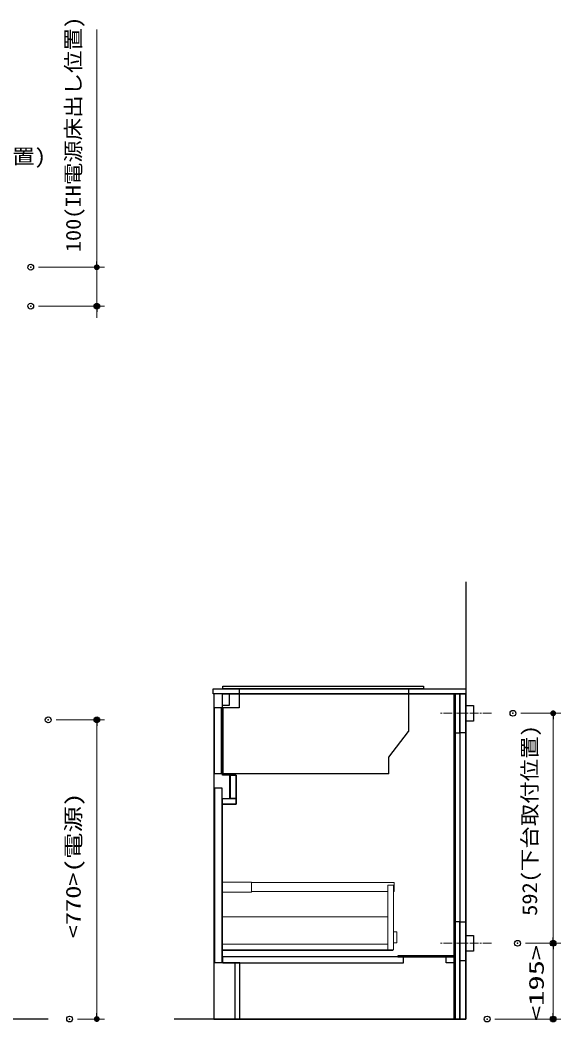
# Model space of a CAD drawing. Units: millimetres, scale not verified. Extents: x -9797 to 9797, y -4555 to 4555.
# Drawn here: x -3431 to -2039, y -308 to 2271 of the extents above; entities that cross this region are included whole.
import ezdxf
from ezdxf.enums import TextEntityAlignment as Align

# ---------------------------------------------------------------- set-up
doc = ezdxf.new("R2010")
doc.units = ezdxf.units.MM
doc.header["$LTSCALE"] = 30
doc.header["$PDMODE"] = 32
doc.header["$PDSIZE"] = 15
doc.linetypes.add('USER4', pattern=[1.125, 0.75, -0.125, 0.125, -0.125])
for name, color, linetype, lineweight in [('0-0_0', 7, 'Continuous', 25), ('0-1_細線ﾚｲﾔｰ', 91, 'Continuous', 5), ('0-2_1', 7, 'Continuous', 25), ('0-3_寸法ﾚｲﾔｰ', 30, 'Continuous', 13), ('0-4_DEFPOINTS', 7, 'Continuous', 25), ('0-5_KABE', 4, 'Continuous', 25)]:
    doc.layers.add(name, color=color, linetype=linetype, lineweight=lineweight)
doc.styles.add('ＭＳ ゴシック', font='')
doc.styles.get('ＭＳ ゴシック').set_extended_font_data('MS Gothic')

# ---------------------------------------------------------------- blocks, each defined once
blk = doc.blocks.new('_DOT')
at = {"layer": '0-0_0', "color": 30}
blk.add_line((-15, 0), (-30, 0), dxfattribs=at)
for points in [[(0, 0), (-15, 0), (-14.88, 1.88)], [(0, 0), (-14.88, -1.88), (-15, 0)], [(0, 0), (-14.88, 1.88), (-14.53, 3.73)], [(0, 0), (-14.53, -3.73), (-14.88, -1.88)], [(0, 0), (-14.53, 3.73), (-13.95, 5.52)], [(0, 0), (-13.95, -5.52), (-14.53, -3.73)], [(0, 0), (-13.95, 5.52), (-13.14, 7.23)], [(0, 0), (-13.14, -7.23), (-13.95, -5.52)], [(0, 0), (-13.14, 7.23), (-12.14, 8.82)], [(0, 0), (-12.14, -8.82), (-13.14, -7.23)], [(0, 0), (-12.14, 8.82), (-10.93, 10.27)], [(0, 0), (-10.93, -10.27), (-12.14, -8.82)], [(0, 0), (-10.93, 10.27), (-9.56, 11.56)], [(0, 0), (-9.56, -11.56), (-10.93, -10.27)], [(0, 0), (-9.56, 11.56), (-8.04, 12.66)], [(0, 0), (-8.04, -12.66), (-9.56, -11.56)], [(0, 0), (-8.04, 12.66), (-6.39, 13.57)], [(0, 0), (-6.39, -13.57), (-8.04, -12.66)], [(0, 0), (-6.39, 13.57), (-4.64, 14.27)], [(0, 0), (-4.64, -14.27), (-6.39, -13.57)], [(0, 0), (-4.64, 14.27), (-2.81, 14.73)], [(0, 0), (-2.81, -14.73), (-4.64, -14.27)], [(0, 0), (-2.81, 14.73), (-0.94, 14.97)], [(0, 0), (-0.94, -14.97), (-2.81, -14.73)], [(0, 0), (-0.94, 14.97), (0.94, 14.97)], [(0, 0), (0.94, -14.97), (-0.94, -14.97)], [(0, 0), (0.94, 14.97), (2.81, 14.73)], [(0, 0), (2.81, 14.73), (4.64, 14.27)], [(0, 0), (4.64, 14.27), (6.39, 13.57)], [(0, 0), (6.39, 13.57), (8.04, 12.66)], [(0, 0), (8.04, 12.66), (9.56, 11.56)], [(0, 0), (9.56, 11.56), (10.93, 10.27)], [(0, 0), (10.93, 10.27), (12.14, 8.82)], [(0, 0), (12.14, 8.82), (13.14, 7.23)], [(0, 0), (13.14, 7.23), (13.95, 5.52)], [(0, 0), (13.95, 5.52), (14.53, 3.73)], [(0, 0), (14.53, 3.73), (14.88, 1.88)], [(0, 0), (14.88, 1.88), (15, 0)], [(0, 0), (2.81, -14.73), (0.94, -14.97)], [(0, 0), (4.64, -14.27), (2.81, -14.73)], [(0, 0), (6.39, -13.57), (4.64, -14.27)], [(0, 0), (8.04, -12.66), (6.39, -13.57)], [(0, 0), (9.56, -11.56), (8.04, -12.66)], [(0, 0), (10.93, -10.27), (9.56, -11.56)], [(0, 0), (12.14, -8.82), (10.93, -10.27)], [(0, 0), (13.14, -7.23), (12.14, -8.82)], [(0, 0), (13.95, -5.52), (13.14, -7.23)], [(0, 0), (14.53, -3.73), (13.95, -5.52)], [(0, 0), (14.88, -1.88), (14.53, -3.73)], [(0, 0), (15, 0), (14.88, -1.88)]]:
    blk.add_solid(points, dxfattribs=at)
blk = doc.blocks.new('A$C66026BD6')
at = {"layer": '0-1_細線ﾚｲﾔｰ'}
for points in [[(0, 5460), (2280, 5460), (2280, 6225), (0, 6225)], [(12810, 990), (13260, 990), (13260, 6000), (12810, 6000)], [(0, 990), (12810, 990), (12810, 1440), (0, 1440)]]:
    blk.add_lwpolyline(points, close=True, dxfattribs=at)
for points in [[(13260, 5497.5), (13311, 5497.5), (13311, 6187.5), (2280, 6187.5), (2280, 5497.5), (12810, 5497.5)], [(12810, 3552), (0, 3552), (0, 945), (13200, 945), (13200, 990)], [(13260, 1539), (13500, 1539), (13500, 2391), (13260, 2391)]]:
    blk.add_lwpolyline(points, dxfattribs=at)
blk = doc.blocks.new('A$C66036170')
at = {"layer": '0-0_0'}
for points in [[(-450, 25110), (-450, 0), (-17430, 0), (-17430, 4350), (-18780, 4350), (-18780, 16590), (-17730, 16590), (-17730, 18840), (-18780, 18840), (-18780, 25110)], [(-18780, 25110), (-18270, 25110), (-18270, 24210), (-18780, 24210)], [(-900, 25110), (-825, 25110), (-825, 0), (-900, 0)], [(-465, 25110), (-825, 25110), (-825, 22110), (-465, 22110)], [(-450, 25110), (0, 25110), (0, 22110), (-450, 22110)], [(-18198, 18840), (-18180, 18840), (-18180, 17040), (-18198, 17040)], [(-18180, 18840), (-17730, 18840), (-17730, 17040), (-18180, 17040)], [(-19365, 17850), (-18825, 17850), (-18825, 4350), (-19365, 4350)], [(-18780, 17040), (-17730, 17040), (-17730, 16590), (-18780, 16590)], [(-465, 7500), (-825, 7500), (-825, 0), (-465, 0)], [(-450, 7500), (0, 7500), (0, 4500), (-450, 4500)], [(-18780, 4350), (-4800, 4350), (-4800, 4800), (-18780, 4800)], [(-900, 4875), (-5250, 4875), (-5250, 4800), (-900, 4800)], [(-1500, 4800), (-900, 4800), (-900, 4350), (-1500, 4350)]]:
    blk.add_lwpolyline(points, close=True, dxfattribs=at)
at = {"layer": '0-2_1'}
blk.add_lwpolyline([(-17790, 4350), (-17814, 4350), (-17814, 0), (-17790, 0)], close=True, dxfattribs=at)
blk.add_blockref('A$C66026BD6', (-18825, 4350), dxfattribs=at)
blk = doc.blocks.new('A$C660A6056')
at = {"layer": '0-0_0'}
for p, q in [((15074.9, 0), (15074.9, -3285)), ((74.9, -1470), (74.9, -6570)), ((614.9, -1470), (614.9, -6570)), ((764.9, -1470), (764.9, -6570)), ((13574.9, -6570), (74.9, -6570))]:
    blk.add_line(p, q, dxfattribs=at)
for points in [[(2024.9, 0), (2024.9, -1470), (74.9, -1470)], [(13574.9, -6570), (13574.9, -5272.6), (15074.9, -3285)]]:
    blk.add_lwpolyline(points, dxfattribs=at)
blk.add_lwpolyline([(16244.9, 0), (764.9, 0), (764.9, 210), (16244.9, 210)], close=True, dxfattribs=at)

msp = doc.modelspace()

# ---------------------------------------------------------------- linework, layer by layer
at = {"layer": '0-0_0'}
msp.add_line((-2934.42, 549.86), (-2284.42, 549.86), dxfattribs=at)
msp.add_lwpolyline([(-2284.42, 536.86), (-2934.42, 536.86), (-2934.42, 549.86)], dxfattribs=at)
for points in [[(-2932.42, -300.14), (-2284.42, -300.14), (-2284.42, 536.86), (-2932.42, 536.86)], [(-2264.42, 466.86), (-2284.42, 466.86), (-2284.42, 506.86), (-2264.42, 506.86)], [(-2264.42, -125.14), (-2284.42, -125.14), (-2284.42, -85.14), (-2264.42, -85.14)]]:
    msp.add_lwpolyline(points, close=True, dxfattribs=at)
at = {"layer": '0-1_細線ﾚｲﾔｰ', "linetype": 'USER4', "lineweight": 9}
for p, q in [((-2217.9, 486.86), (-2350.94, 486.86)), ((-2217.9, -105.14), (-2350.94, -105.14))]:
    msp.add_line(p, q, dxfattribs=at)
at = {"layer": '0-3_寸法ﾚｲﾔｰ'}
for p, q in [((-3233.58, 1635), (-3233.58, 2246.71)), ((-3233.58, 1650), (-3233.58, 1665)), ((-3383.58, 1635), (-3213.58, 1635)), ((-3233.58, 1635), (-3233.58, 1535)), ((-3383.58, 1535), (-3213.58, 1535)), ((-3233.58, 1520), (-3233.58, 1505)), ((-3338.58, 469.86), (-3213.58, 469.86)), ((-2142.9, 486.86), (-2039.42, 486.86)), ((-2059.42, 471.86), (-2059.42, -90.14)), ((-3233.58, -285.14), (-3233.58, 454.86)), ((-2131.02, -105.14), (-2039.42, -105.14)), ((-2131.02, -105.14), (-2039.42, -105.14)), ((-2059.42, -120.14), (-2059.42, -285.14)), ((-3283.58, -300.14), (-3213.58, -300.14)), ((-2209.42, -300.14), (-2039.42, -300.14))]:
    msp.add_line(p, q, dxfattribs=at)
at = {"layer": '0-4_DEFPOINTS'}
for p in [(-3403.58, 1635), (-3403.58, 1535), (-3233.58, 1535), (-2162.9, 486.86), (-3358.58, 469.86), (-3233.58, 469.86), (-2151.02, -105.14), (-2059.42, -105.14), (-3303.58, -300.14), (-2229.42, -300.14), (-2059.42, -300.14)]:
    msp.add_point(p, dxfattribs=at)
at = {"layer": '0-5_KABE'}
for p, q in [((-2284.42, 824.86), (-2284.42, -300.14)), ((-3358.58, -300.14), (-4249.95, -300.14)), ((-2284.42, -300.14), (-3034.42, -300.14))]:
    msp.add_line(p, q, dxfattribs=at)

# ---------------------------------------------------------------- block references
at = {"layer": '0-0_0', "xscale": 0.03333333, "yscale": 0.03333333}
msp.add_blockref('A$C660A6056', (-2934.42, 549.86), dxfattribs=at)
at = {"layer": '0-2_1', "xscale": 0.03333333, "yscale": 0.03333333}
msp.add_blockref('A$C66036170', (-2284.42, -300.14), dxfattribs=at)
at = {"layer": '0-3_寸法ﾚｲﾔｰ', "xscale": 0.5, "yscale": 0.5}
for p, rotation in [((-3233.58, 1635), 270), ((-3233.58, 1535), 90), ((-2059.42, 486.86), 90), ((-3233.58, 469.86), 90), ((-2059.42, -105.14), 270), ((-2059.42, -105.14), 90), ((-3233.58, -300.14), 270), ((-2059.42, -300.14), 270)]:
    msp.add_blockref('_DOT', p, dxfattribs=dict(at, rotation=rotation))

# ---------------------------------------------------------------- texts
at = {"layer": '0-3_寸法ﾚｲﾔｰ', "style": 'ＭＳ ゴシック'}
for s, height, width, p in [('100(IH電源床出し位置)', 38.49, 1.1, (-3263.32, 1673.57)), ('592(下台取付位置)', 38.49, 1.1, (-2089.16, -34.49)), ('<770>(電源)', 38.48, 1.3, (-3263.32, -92.66)), ('<195>', 38.49, 1.5, (-2072.02, -305.49))]:
    msp.add_text(s, height=height, rotation=90, dxfattribs=dict(at, width=width)).set_placement(p, align=Align.BOTTOM_LEFT)
at = {"layer": '0-3_寸法ﾚｲﾔｰ', "style": 'ＭＳ ゴシック', "width": 1.1}
msp.add_text('465(IH電源床出し位置)', height=38.49, dxfattribs=at).set_placement((-3970.5, 1889.74), align=Align.BOTTOM_LEFT)

doc.saveas('drawing.dxf')
